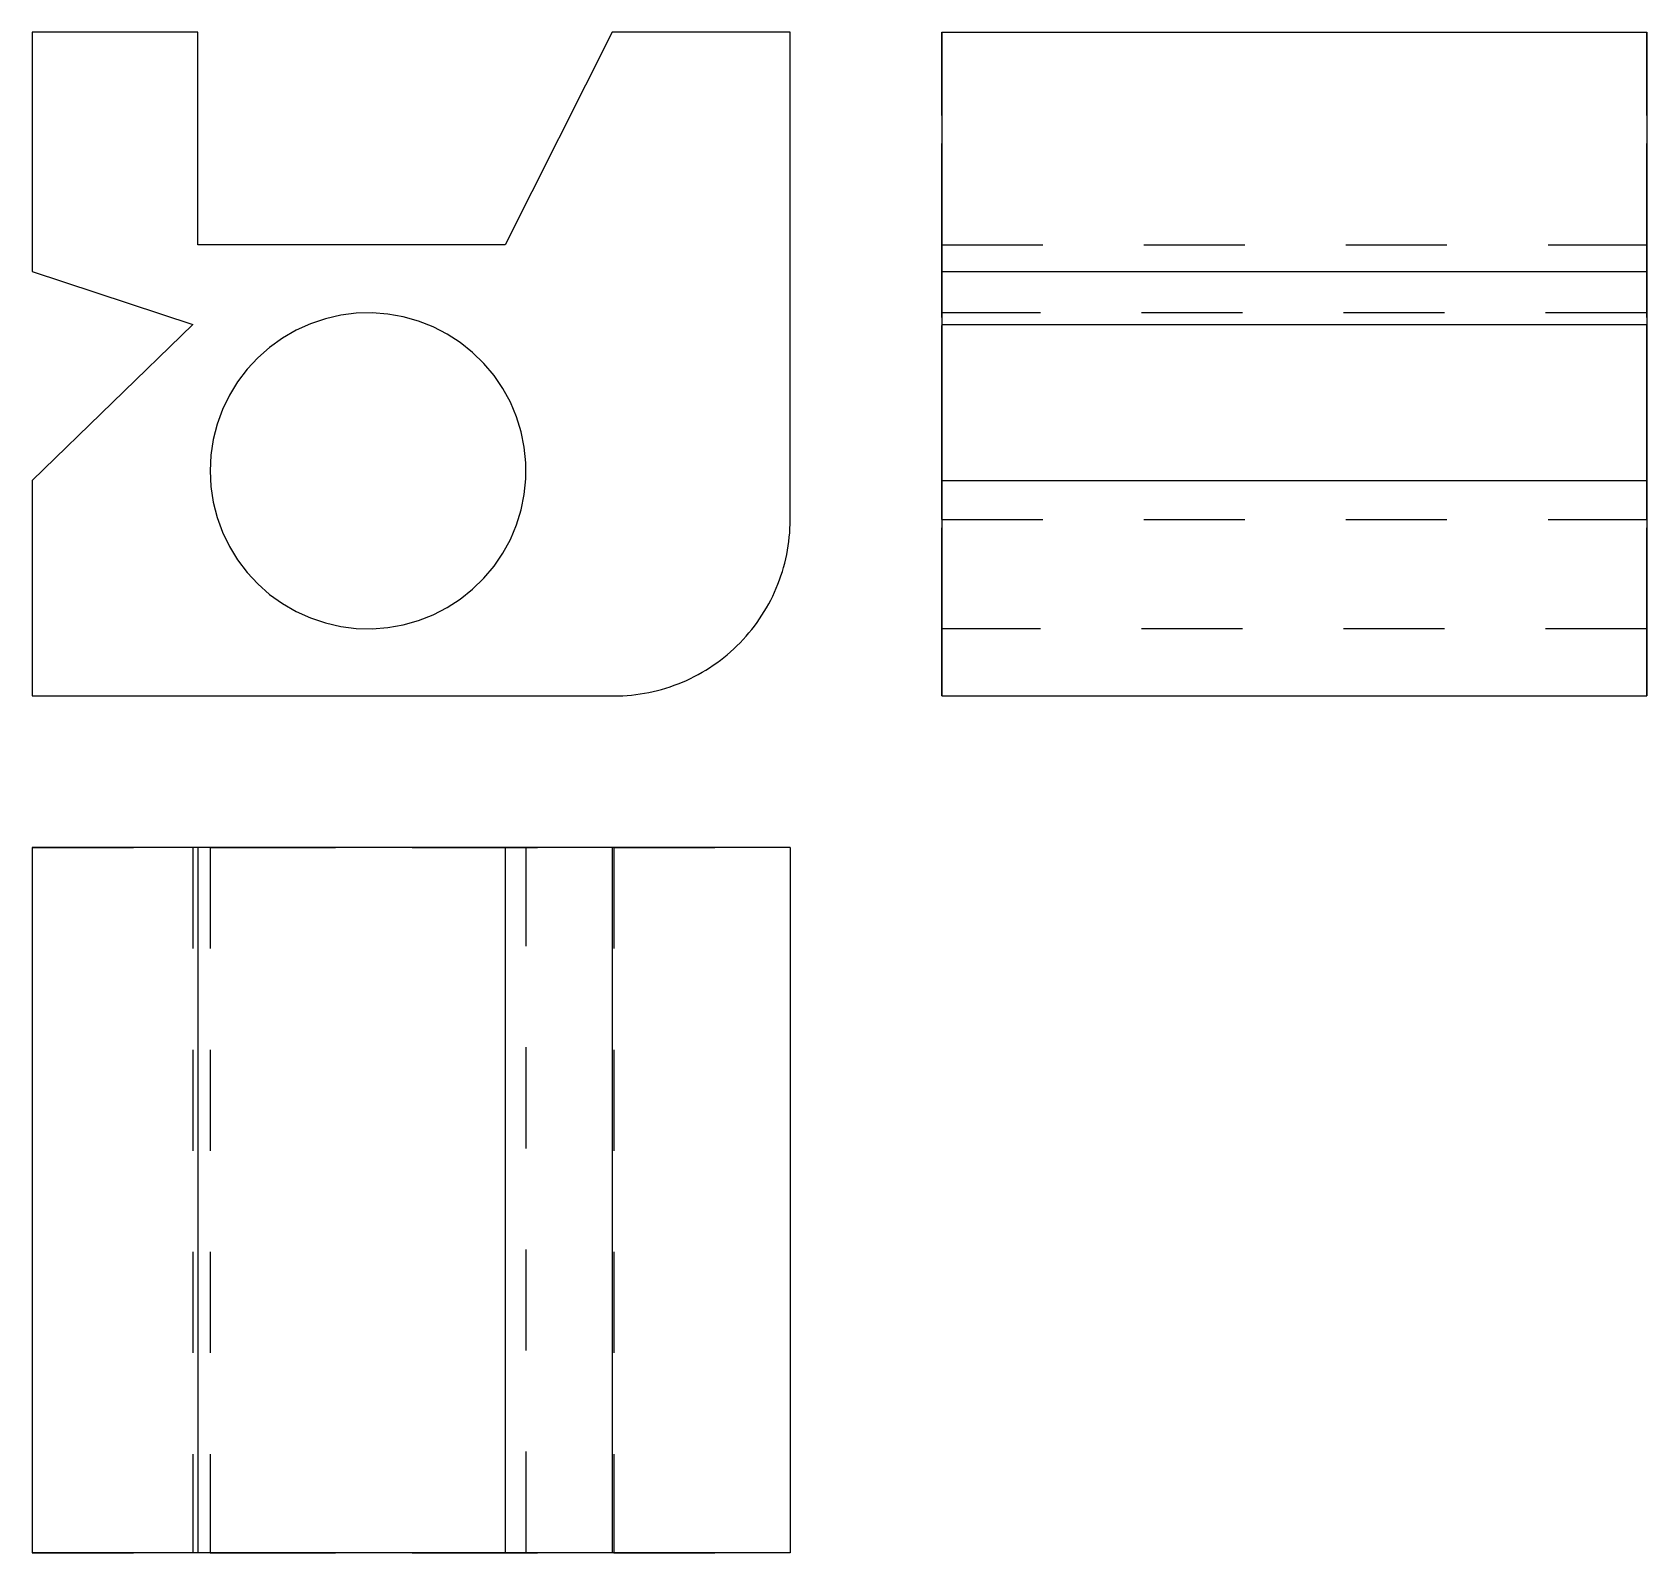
# Model space of a CAD drawing. Extents: x 0 to 1.6, y 0 to 1.5.
import ezdxf

# ---------------------------------------------------------------- set-up
doc = ezdxf.new("R2010")
doc.units = 0
doc.linetypes.add('HIDDEN', pattern=[0.037501, 0.025013, -0.012488])
for name, color, linetype in [('FRONT', 7, 'CONTINUOUS'), ('LEFT', 7, 'CONTINUOUS'), ('LEFT_HID', 7, 'HIDDEN'), ('TOP', 7, 'CONTINUOUS'), ('TOP_HID', 7, 'HIDDEN')]:
    doc.layers.add(name, color=color, linetype=linetype)

msp = doc.modelspace()

# ---------------------------------------------------------------- linework, layer by layer
at = {"layer": 'FRONT'}
for p, q in [((0.163797, 1.504229), (0, 1.504229)), ((0, 1.504229), (0, 1.267735)), ((0.163797, 1.29406), (0.163797, 1.504229)), ((0.573741, 1.504229), (0.467947, 1.29406)), ((0.75, 1.504229), (0.573741, 1.504229)), ((0.75, 1.02205), (0.75, 1.504229)), ((0.467947, 1.29406), (0.163797, 1.29406)), ((0, 1.267735), (0.158889, 1.215254)), ((0.158889, 1.215254), (0, 1.060936)), ((0.27525, 1.215818), (0.261049, 1.20941)), ((0.290019, 1.22078), (0.27525, 1.215818)), ((0.305209, 1.224247), (0.290019, 1.22078)), ((0.320669, 1.226184), (0.305209, 1.224247)), ((0.336244, 1.226573), (0.320669, 1.226184)), ((0.351781, 1.225409), (0.336244, 1.226573)), ((0.367125, 1.222703), (0.351781, 1.225409)), ((0.382123, 1.218483), (0.367125, 1.222703)), ((0.396626, 1.212791), (0.382123, 1.218483)), ((0.247556, 1.20162), (0.234905, 1.192525)), ((0.261049, 1.20941), (0.247556, 1.20162)), ((0.410491, 1.205683), (0.396626, 1.212791)), ((0.423579, 1.19723), (0.410491, 1.205683)), ((0.234905, 1.192525), (0.223223, 1.182215)), ((0.43576, 1.187516), (0.423579, 1.19723)), ((0.446914, 1.176637), (0.43576, 1.187516)), ((0.212626, 1.170794), (0.203218, 1.158374)), ((0.223223, 1.182215), (0.212626, 1.170794)), ((0.456929, 1.164702), (0.446914, 1.176637)), ((0.203218, 1.158374), (0.195094, 1.14508)), ((0.465705, 1.151828), (0.456929, 1.164702)), ((0.473157, 1.138145), (0.465705, 1.151828)), ((0.195094, 1.14508), (0.188334, 1.131042)), ((0.479209, 1.123788), (0.473157, 1.138145)), ((0.188334, 1.131042), (0.183005, 1.116402)), ((0.483801, 1.1089), (0.479209, 1.123788)), ((0.183005, 1.116402), (0.179161, 1.101303)), ((0.486888, 1.093629), (0.483801, 1.1089)), ((0.179161, 1.101303), (0.176839, 1.085897)), ((0.48844, 1.078126), (0.486888, 1.093629)), ((0.176839, 1.085897), (0.176062, 1.070335)), ((0.48844, 1.062545), (0.48844, 1.078126)), ((0, 1.060936), (0, 0.84764)), ((0.176062, 1.070335), (0.176839, 1.054774)), ((0.176839, 1.054774), (0.179161, 1.039368)), ((0.486888, 1.047042), (0.48844, 1.062545)), ((0.179161, 1.039368), (0.183005, 1.024269)), ((0.483801, 1.031771), (0.486888, 1.047042)), ((0.183005, 1.024269), (0.188334, 1.009629)), ((0.479209, 1.016883), (0.483801, 1.031771)), ((0.188334, 1.009629), (0.195094, 0.995591)), ((0.473157, 1.002526), (0.479209, 1.016883)), ((0.749133, 1.004685), (0.749512, 1.009017)), ((0.749512, 1.009017), (0.749783, 1.013357)), ((0.749783, 1.013357), (0.749946, 1.017702)), ((0.749946, 1.017702), (0.75, 1.02205)), ((0.195094, 0.995591), (0.203218, 0.982296)), ((0.465705, 0.988842), (0.473157, 1.002526)), ((0.746542, 0.987492), (0.74735, 0.991764)), ((0.74735, 0.991764), (0.748052, 0.996056)), ((0.748052, 0.996056), (0.748646, 1.000363)), ((0.748646, 1.000363), (0.749133, 1.004685)), ((0.203218, 0.982296), (0.212626, 0.969877)), ((0.446914, 0.964034), (0.456929, 0.975969)), ((0.456929, 0.975969), (0.465705, 0.988842)), ((0.742251, 0.970642), (0.743481, 0.974813)), ((0.743481, 0.974813), (0.744607, 0.979013)), ((0.744607, 0.979013), (0.745627, 0.98324)), ((0.745627, 0.98324), (0.746542, 0.987492)), ((0.212626, 0.969877), (0.223223, 0.958456)), ((0.43576, 0.953155), (0.446914, 0.964034)), ((0.737944, 0.958331), (0.739482, 0.962399)), ((0.739482, 0.962399), (0.740918, 0.966503)), ((0.740918, 0.966503), (0.742251, 0.970642)), ((0.223223, 0.958456), (0.234905, 0.948146)), ((0.234905, 0.948146), (0.247556, 0.939051)), ((0.410491, 0.934988), (0.423579, 0.943441)), ((0.423579, 0.943441), (0.43576, 0.953155)), ((0.730793, 0.942483), (0.732728, 0.946377)), ((0.732728, 0.946377), (0.734566, 0.950318)), ((0.734566, 0.950318), (0.736305, 0.954303)), ((0.736305, 0.954303), (0.737944, 0.958331)), ((0.247556, 0.939051), (0.261049, 0.931261)), ((0.261049, 0.931261), (0.27525, 0.924853)), ((0.382123, 0.922188), (0.396626, 0.92788)), ((0.396626, 0.92788), (0.410491, 0.934988)), ((0.719694, 0.923802), (0.722099, 0.927425)), ((0.722099, 0.927425), (0.724412, 0.931107)), ((0.724412, 0.931107), (0.726634, 0.934845)), ((0.726634, 0.934845), (0.728761, 0.938638)), ((0.728761, 0.938638), (0.730793, 0.942483)), ((0.27525, 0.924853), (0.290019, 0.919891)), ((0.290019, 0.919891), (0.305209, 0.916424)), ((0.305209, 0.916424), (0.320669, 0.914487)), ((0.320669, 0.914487), (0.336244, 0.914098)), ((0.336244, 0.914098), (0.351781, 0.915262)), ((0.351781, 0.915262), (0.367125, 0.917968)), ((0.367125, 0.917968), (0.382123, 0.922188)), ((0.709196, 0.909942), (0.711949, 0.913307)), ((0.711949, 0.913307), (0.714618, 0.916741)), ((0.714618, 0.916741), (0.7172, 0.920239)), ((0.7172, 0.920239), (0.719694, 0.923802)), ((0.694219, 0.894199), (0.697369, 0.897196)), ((0.697369, 0.897196), (0.700444, 0.900271)), ((0.700444, 0.900271), (0.703442, 0.903421)), ((0.703442, 0.903421), (0.706359, 0.906646)), ((0.706359, 0.906646), (0.709196, 0.909942)), ((0.673839, 0.877946), (0.677401, 0.88044)), ((0.677401, 0.88044), (0.6809, 0.883022)), ((0.6809, 0.883022), (0.684333, 0.885691)), ((0.684333, 0.885691), (0.687699, 0.888444)), ((0.687699, 0.888444), (0.690995, 0.891281)), ((0.690995, 0.891281), (0.694219, 0.894199)), ((0.643337, 0.861336), (0.647323, 0.863074)), ((0.647323, 0.863074), (0.651264, 0.864912)), ((0.651264, 0.864912), (0.655158, 0.866848)), ((0.655158, 0.866848), (0.659002, 0.86888)), ((0.659002, 0.86888), (0.662795, 0.871007)), ((0.662795, 0.871007), (0.666534, 0.873228)), ((0.666534, 0.873228), (0.670215, 0.875541)), ((0.670215, 0.875541), (0.673839, 0.877946)), ((0, 0.84764), (0.57559, 0.84764)), ((0.57559, 0.84764), (0.579938, 0.847694)), ((0.579938, 0.847694), (0.584284, 0.847857)), ((0.584284, 0.847857), (0.588624, 0.848128)), ((0.588624, 0.848128), (0.592956, 0.848507)), ((0.592956, 0.848507), (0.597277, 0.848994)), ((0.597277, 0.848994), (0.601584, 0.849588)), ((0.601584, 0.849588), (0.605876, 0.85029)), ((0.605876, 0.85029), (0.610149, 0.851098)), ((0.610149, 0.851098), (0.6144, 0.852013)), ((0.6144, 0.852013), (0.618627, 0.853033)), ((0.618627, 0.853033), (0.622827, 0.854159)), ((0.622827, 0.854159), (0.626998, 0.855389)), ((0.626998, 0.855389), (0.631137, 0.856722)), ((0.631137, 0.856722), (0.635242, 0.858158)), ((0.635242, 0.858158), (0.639309, 0.859697)), ((0.639309, 0.859697), (0.643337, 0.861336))]:
    msp.add_line(p, q, dxfattribs=at)
at = {"layer": 'LEFT'}
for p, q in [((0.9, 1.504229), (1.59764, 1.504229)), ((0.9, 1.504229), (0.9, 1.267735)), ((1.59764, 1.504229), (1.59764, 1.267735)), ((0.9, 1.267735), (1.59764, 1.267735)), ((0.9, 1.267735), (0.9, 1.215254)), ((1.59764, 1.267735), (1.59764, 1.215254)), ((0.9, 1.215254), (1.59764, 1.215254)), ((0.9, 1.215254), (0.9, 1.060936)), ((1.59764, 1.215254), (1.59764, 1.060936)), ((0.9, 1.060936), (1.59764, 1.060936)), ((0.9, 1.060936), (0.9, 0.84764)), ((1.59764, 1.060936), (1.59764, 0.84764)), ((0.9, 0.84764), (1.59764, 0.84764))]:
    msp.add_line(p, q, dxfattribs=at)
at = {"layer": 'LEFT_HID', "linetype": 'HIDDEN'}
for p, q in [((0.9, 1.02205), (0.9, 1.504229)), ((0.9, 1.504229), (0.9, 1.29406)), ((0.9, 1.29406), (0.9, 1.504229)), ((1.59764, 1.02205), (1.59764, 1.504229)), ((1.59764, 1.504229), (1.59764, 1.29406)), ((1.59764, 1.29406), (1.59764, 1.504229)), ((0.9, 1.29406), (1.59764, 1.29406)), ((0.9, 1.29406), (1.59764, 1.29406)), ((0.9, 0.91405), (0.9, 1.226621)), ((0.9, 1.226621), (0.9, 1.070335)), ((1.59764, 1.226621), (0.9, 1.226621)), ((1.59764, 0.91405), (1.59764, 1.226621)), ((1.59764, 1.226621), (1.59764, 1.070335)), ((0.9, 1.070335), (0.9, 0.91405)), ((1.59764, 1.070335), (1.59764, 0.91405)), ((0.9, 0.84764), (0.9, 1.02205)), ((0.9, 1.02205), (1.59764, 1.02205)), ((1.59764, 0.84764), (1.59764, 1.02205)), ((1.59764, 0.91405), (0.9, 0.91405))]:
    msp.add_line(p, q, dxfattribs=at)
at = {"layer": 'TOP'}
for p, q in [((0, 0.69764), (0, 0)), ((0.163797, 0.69764), (0, 0.69764)), ((0.467947, 0.69764), (0.163797, 0.69764)), ((0.163797, 0.69764), (0.163797, 0)), ((0.467947, 0.69764), (0.467947, 0)), ((0.573741, 0.69764), (0.467947, 0.69764)), ((0.573741, 0.69764), (0.573741, 0)), ((0.75, 0.69764), (0.573741, 0.69764)), ((0.75, 0.69764), (0.75, 0)), ((0.163797, 0), (0, 0)), ((0.467947, 0), (0.163797, 0)), ((0.573741, 0), (0.467947, 0)), ((0.75, 0), (0.573741, 0))]:
    msp.add_line(p, q, dxfattribs=at)
at = {"layer": 'TOP_HID', "linetype": 'HIDDEN'}
for p, q in [((0, 0.69764), (0.57559, 0.69764)), ((0, 0.69764), (0.158889, 0.69764)), ((0.158889, 0.69764), (0, 0.69764)), ((0.158889, 0.69764), (0.158889, 0)), ((0.176062, 0.69764), (0.488634, 0.69764)), ((0.488634, 0.69764), (0.176062, 0.69764)), ((0.176062, 0.69764), (0.176062, 0)), ((0.488634, 0), (0.488634, 0.69764)), ((0.57559, 0.69764), (0.75, 0.69764)), ((0.57559, 0.69764), (0.57559, 0)), ((0, 0), (0.57559, 0)), ((0, 0), (0.158889, 0)), ((0.158889, 0), (0, 0)), ((0.176062, 0), (0.488634, 0)), ((0.488634, 0), (0.176062, 0)), ((0.57559, 0), (0.75, 0))]:
    msp.add_line(p, q, dxfattribs=at)

doc.saveas('drawing.dxf')
